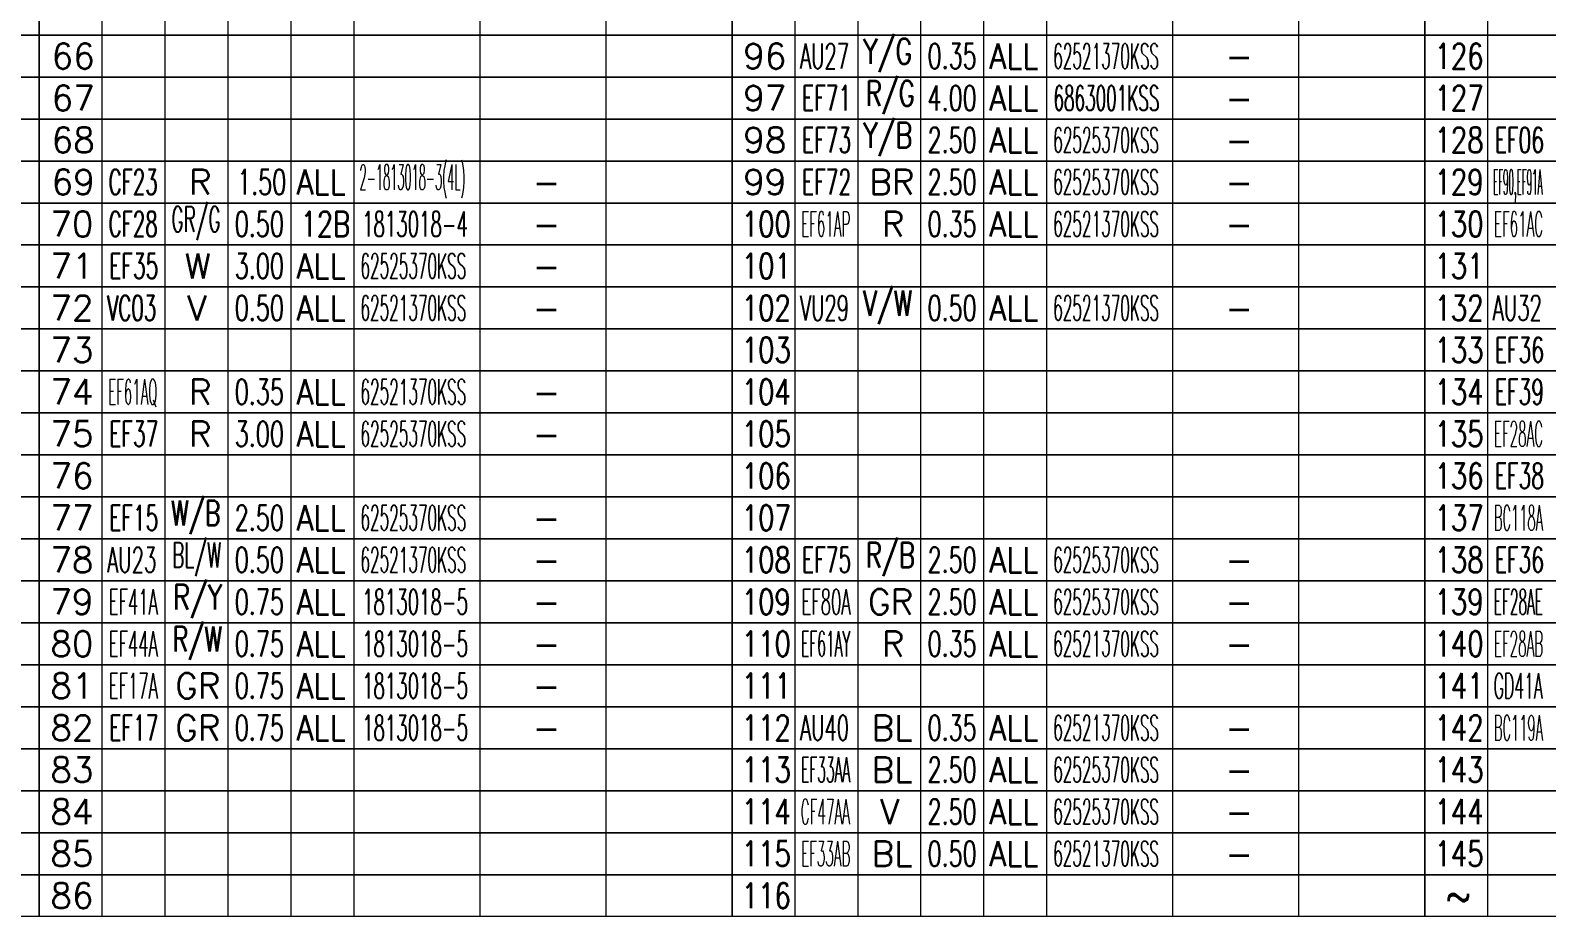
# Model space of a CAD drawing. Header units: inches. Extents: x 47316 to 59086, y 3141 to 11743.
# Drawn here: x 51605.7 to 51786.3, y 10091.8 to 10197.4 of the extents above; entities that cross this region are included whole.
import ezdxf

# ---------------------------------------------------------------- set-up
doc = ezdxf.new("R2010")
doc.units = ezdxf.units.IN
doc.header["$MEASUREMENT"] = 0
doc.styles.get("Standard").update_dxf_attribs({"font": ''})
doc.styles.get('Standard').set_extended_font_data('SimSun')

msp = doc.modelspace()

# ---------------------------------------------------------------- linework, layer by layer
at = {"color": 102, "linetype": 'Continuous', "lineweight": 15}
for p, q in [((51614.26, 10196.81), (51614.26, 10201.81)), ((51621.76, 10196.81), (51621.76, 10201.81)), ((51629.26, 10196.81), (51629.26, 10201.81)), ((51636.76, 10196.81), (51636.76, 10201.81)), ((51644.26, 10196.81), (51644.26, 10201.81)), ((51659.26, 10196.81), (51659.26, 10201.81)), ((51674.26, 10196.81), (51674.26, 10201.81)), ((51696.76, 10196.81), (51696.76, 10201.81)), ((51704.26, 10196.81), (51704.26, 10201.81)), ((51711.76, 10196.81), (51711.76, 10201.81)), ((51719.26, 10196.81), (51719.26, 10201.81)), ((51726.76, 10196.81), (51726.76, 10201.81)), ((51741.76, 10196.81), (51741.76, 10201.81)), ((51756.76, 10196.81), (51756.76, 10201.81)), ((51779.26, 10196.81), (51779.26, 10201.81)), ((51614.26, 10191.81), (51614.26, 10196.81)), ((51621.76, 10191.81), (51621.76, 10196.81)), ((51629.26, 10191.81), (51629.26, 10196.81)), ((51636.76, 10191.81), (51636.76, 10196.81)), ((51644.26, 10191.81), (51644.26, 10196.81)), ((51659.26, 10191.81), (51659.26, 10196.81)), ((51674.26, 10191.81), (51674.26, 10196.81)), ((51696.76, 10191.81), (51696.76, 10196.81)), ((51704.26, 10191.81), (51704.26, 10196.81)), ((51711.76, 10191.81), (51711.76, 10196.81)), ((51719.26, 10191.81), (51719.26, 10196.81)), ((51726.76, 10191.81), (51726.76, 10196.81)), ((51741.76, 10191.81), (51741.76, 10196.81)), ((51756.76, 10191.81), (51756.76, 10196.81)), ((51779.26, 10191.81), (51779.26, 10196.81)), ((51614.26, 10186.81), (51614.26, 10191.81)), ((51621.76, 10186.81), (51621.76, 10191.81)), ((51629.26, 10186.81), (51629.26, 10191.81)), ((51636.76, 10186.81), (51636.76, 10191.81)), ((51644.26, 10186.81), (51644.26, 10191.81)), ((51659.26, 10186.81), (51659.26, 10191.81)), ((51674.26, 10186.81), (51674.26, 10191.81)), ((51696.76, 10186.81), (51696.76, 10191.81)), ((51704.26, 10186.81), (51704.26, 10191.81)), ((51711.76, 10186.81), (51711.76, 10191.81)), ((51719.26, 10186.81), (51719.26, 10191.81)), ((51726.76, 10186.81), (51726.76, 10191.81)), ((51741.76, 10186.81), (51741.76, 10191.81)), ((51756.76, 10186.81), (51756.76, 10191.81)), ((51779.26, 10186.81), (51779.26, 10191.81)), ((51614.26, 10181.81), (51614.26, 10186.81)), ((51621.76, 10181.81), (51621.76, 10186.81)), ((51629.26, 10181.81), (51629.26, 10186.81)), ((51636.76, 10181.81), (51636.76, 10186.81)), ((51644.26, 10181.81), (51644.26, 10186.81)), ((51659.26, 10181.81), (51659.26, 10186.81)), ((51674.26, 10181.81), (51674.26, 10186.81)), ((51696.76, 10181.81), (51696.76, 10186.81)), ((51704.26, 10181.81), (51704.26, 10186.81)), ((51711.76, 10181.81), (51711.76, 10186.81)), ((51719.26, 10181.81), (51719.26, 10186.81)), ((51726.76, 10181.81), (51726.76, 10186.81)), ((51741.76, 10181.81), (51741.76, 10186.81)), ((51756.76, 10181.81), (51756.76, 10186.81)), ((51779.26, 10181.81), (51779.26, 10186.81)), ((51614.26, 10176.81), (51614.26, 10181.81)), ((51621.76, 10176.81), (51621.76, 10181.81)), ((51629.26, 10176.81), (51629.26, 10181.81)), ((51636.76, 10176.81), (51636.76, 10181.81)), ((51644.26, 10176.81), (51644.26, 10181.81)), ((51659.26, 10176.81), (51659.26, 10181.81)), ((51674.26, 10176.81), (51674.26, 10181.81)), ((51696.76, 10176.81), (51696.76, 10181.81)), ((51704.26, 10176.81), (51704.26, 10181.81)), ((51711.76, 10176.81), (51711.76, 10181.81)), ((51719.26, 10176.81), (51719.26, 10181.81)), ((51726.76, 10176.81), (51726.76, 10181.81)), ((51741.76, 10176.81), (51741.76, 10181.81)), ((51756.76, 10176.81), (51756.76, 10181.81)), ((51779.26, 10176.81), (51779.26, 10181.81)), ((51614.26, 10171.81), (51614.26, 10176.81)), ((51621.76, 10171.81), (51621.76, 10176.81)), ((51629.26, 10171.81), (51629.26, 10176.81)), ((51636.76, 10171.81), (51636.76, 10176.81)), ((51644.26, 10171.81), (51644.26, 10176.81)), ((51659.26, 10171.81), (51659.26, 10176.81)), ((51674.26, 10171.81), (51674.26, 10176.81)), ((51696.76, 10171.81), (51696.76, 10176.81)), ((51704.26, 10171.81), (51704.26, 10176.81)), ((51711.76, 10171.81), (51711.76, 10176.81)), ((51719.26, 10171.81), (51719.26, 10176.81)), ((51726.76, 10171.81), (51726.76, 10176.81)), ((51741.76, 10171.81), (51741.76, 10176.81)), ((51756.76, 10171.81), (51756.76, 10176.81)), ((51779.26, 10171.81), (51779.26, 10176.81)), ((51614.26, 10166.81), (51614.26, 10171.81)), ((51621.76, 10166.81), (51621.76, 10171.81)), ((51629.26, 10166.81), (51629.26, 10171.81)), ((51636.76, 10166.81), (51636.76, 10171.81)), ((51644.26, 10166.81), (51644.26, 10171.81)), ((51659.26, 10166.81), (51659.26, 10171.81)), ((51674.26, 10166.81), (51674.26, 10171.81)), ((51696.76, 10166.81), (51696.76, 10171.81)), ((51704.26, 10166.81), (51704.26, 10171.81)), ((51711.76, 10166.81), (51711.76, 10171.81)), ((51719.26, 10166.81), (51719.26, 10171.81)), ((51726.76, 10166.81), (51726.76, 10171.81)), ((51741.76, 10166.81), (51741.76, 10171.81)), ((51756.76, 10166.81), (51756.76, 10171.81)), ((51779.26, 10166.81), (51779.26, 10171.81)), ((51614.26, 10161.81), (51614.26, 10166.81)), ((51621.76, 10161.81), (51621.76, 10166.81)), ((51629.26, 10161.81), (51629.26, 10166.81)), ((51636.76, 10161.81), (51636.76, 10166.81)), ((51644.26, 10161.81), (51644.26, 10166.81)), ((51659.26, 10161.81), (51659.26, 10166.81)), ((51674.26, 10161.81), (51674.26, 10166.81)), ((51696.76, 10161.81), (51696.76, 10166.81)), ((51704.26, 10161.81), (51704.26, 10166.81)), ((51711.76, 10161.81), (51711.76, 10166.81)), ((51719.26, 10161.81), (51719.26, 10166.81)), ((51726.76, 10161.81), (51726.76, 10166.81)), ((51741.76, 10161.81), (51741.76, 10166.81)), ((51756.76, 10161.81), (51756.76, 10166.81)), ((51779.26, 10161.81), (51779.26, 10166.81)), ((51614.26, 10156.81), (51614.26, 10161.81)), ((51621.76, 10156.81), (51621.76, 10161.81)), ((51629.26, 10156.81), (51629.26, 10161.81)), ((51636.76, 10156.81), (51636.76, 10161.81)), ((51644.26, 10156.81), (51644.26, 10161.81)), ((51659.26, 10156.81), (51659.26, 10161.81)), ((51674.26, 10156.81), (51674.26, 10161.81)), ((51696.76, 10156.81), (51696.76, 10161.81)), ((51704.26, 10156.81), (51704.26, 10161.81)), ((51711.76, 10156.81), (51711.76, 10161.81)), ((51719.26, 10156.81), (51719.26, 10161.81)), ((51726.76, 10156.81), (51726.76, 10161.81)), ((51741.76, 10156.81), (51741.76, 10161.81)), ((51756.76, 10156.81), (51756.76, 10161.81)), ((51779.26, 10156.81), (51779.26, 10161.81)), ((51614.26, 10151.81), (51614.26, 10156.81)), ((51621.76, 10151.81), (51621.76, 10156.81)), ((51629.26, 10151.81), (51629.26, 10156.81)), ((51636.76, 10151.81), (51636.76, 10156.81)), ((51644.26, 10151.81), (51644.26, 10156.81)), ((51659.26, 10151.81), (51659.26, 10156.81)), ((51674.26, 10151.81), (51674.26, 10156.81)), ((51696.76, 10151.81), (51696.76, 10156.81)), ((51704.26, 10151.81), (51704.26, 10156.81)), ((51711.76, 10151.81), (51711.76, 10156.81)), ((51719.26, 10151.81), (51719.26, 10156.81)), ((51726.76, 10151.81), (51726.76, 10156.81)), ((51741.76, 10151.81), (51741.76, 10156.81)), ((51756.76, 10151.81), (51756.76, 10156.81)), ((51779.26, 10151.81), (51779.26, 10156.81)), ((51614.26, 10146.81), (51614.26, 10151.81)), ((51621.76, 10146.81), (51621.76, 10151.81)), ((51629.26, 10146.81), (51629.26, 10151.81)), ((51636.76, 10146.81), (51636.76, 10151.81)), ((51644.26, 10146.81), (51644.26, 10151.81)), ((51659.26, 10146.81), (51659.26, 10151.81)), ((51674.26, 10146.81), (51674.26, 10151.81)), ((51696.76, 10146.81), (51696.76, 10151.81)), ((51704.26, 10146.81), (51704.26, 10151.81)), ((51711.76, 10146.81), (51711.76, 10151.81)), ((51719.26, 10146.81), (51719.26, 10151.81)), ((51726.76, 10146.81), (51726.76, 10151.81)), ((51741.76, 10146.81), (51741.76, 10151.81)), ((51756.76, 10146.81), (51756.76, 10151.81)), ((51779.26, 10146.81), (51779.26, 10151.81)), ((51614.26, 10141.81), (51614.26, 10146.81)), ((51621.76, 10141.81), (51621.76, 10146.81)), ((51629.26, 10141.81), (51629.26, 10146.81)), ((51636.76, 10141.81), (51636.76, 10146.81)), ((51644.26, 10141.81), (51644.26, 10146.81)), ((51659.26, 10141.81), (51659.26, 10146.81)), ((51674.26, 10141.81), (51674.26, 10146.81)), ((51696.76, 10141.81), (51696.76, 10146.81)), ((51704.26, 10141.81), (51704.26, 10146.81)), ((51711.76, 10141.81), (51711.76, 10146.81)), ((51719.26, 10141.81), (51719.26, 10146.81)), ((51726.76, 10141.81), (51726.76, 10146.81)), ((51741.76, 10141.81), (51741.76, 10146.81)), ((51756.76, 10141.81), (51756.76, 10146.81)), ((51779.26, 10141.81), (51779.26, 10146.81)), ((51614.26, 10136.81), (51614.26, 10141.81)), ((51621.76, 10136.81), (51621.76, 10141.81)), ((51629.26, 10136.81), (51629.26, 10141.81)), ((51636.76, 10136.81), (51636.76, 10141.81)), ((51644.26, 10136.81), (51644.26, 10141.81)), ((51659.26, 10136.81), (51659.26, 10141.81)), ((51674.26, 10136.81), (51674.26, 10141.81)), ((51696.76, 10136.81), (51696.76, 10141.81)), ((51704.26, 10136.81), (51704.26, 10141.81)), ((51711.76, 10136.81), (51711.76, 10141.81)), ((51719.26, 10136.81), (51719.26, 10141.81)), ((51726.76, 10136.81), (51726.76, 10141.81)), ((51741.76, 10136.81), (51741.76, 10141.81)), ((51756.76, 10136.81), (51756.76, 10141.81)), ((51779.26, 10136.81), (51779.26, 10141.81)), ((51614.26, 10131.81), (51614.26, 10136.81)), ((51621.76, 10131.81), (51621.76, 10136.81)), ((51629.26, 10131.81), (51629.26, 10136.81)), ((51636.76, 10131.81), (51636.76, 10136.81)), ((51644.26, 10131.81), (51644.26, 10136.81)), ((51659.26, 10131.81), (51659.26, 10136.81)), ((51674.26, 10131.81), (51674.26, 10136.81)), ((51696.76, 10131.81), (51696.76, 10136.81)), ((51704.26, 10131.81), (51704.26, 10136.81)), ((51711.76, 10131.81), (51711.76, 10136.81)), ((51719.26, 10131.81), (51719.26, 10136.81)), ((51726.76, 10131.81), (51726.76, 10136.81)), ((51741.76, 10131.81), (51741.76, 10136.81)), ((51756.76, 10131.81), (51756.76, 10136.81)), ((51779.26, 10131.81), (51779.26, 10136.81)), ((51614.26, 10126.81), (51614.26, 10131.81)), ((51621.76, 10126.81), (51621.76, 10131.81)), ((51629.26, 10126.81), (51629.26, 10131.81)), ((51636.76, 10126.81), (51636.76, 10131.81)), ((51644.26, 10126.81), (51644.26, 10131.81)), ((51659.26, 10126.81), (51659.26, 10131.81)), ((51674.26, 10126.81), (51674.26, 10131.81)), ((51696.76, 10126.81), (51696.76, 10131.81)), ((51704.26, 10126.81), (51704.26, 10131.81)), ((51711.76, 10126.81), (51711.76, 10131.81)), ((51719.26, 10126.81), (51719.26, 10131.81)), ((51726.76, 10126.81), (51726.76, 10131.81)), ((51741.76, 10126.81), (51741.76, 10131.81)), ((51756.76, 10126.81), (51756.76, 10131.81)), ((51779.26, 10126.81), (51779.26, 10131.81)), ((51614.26, 10121.81), (51614.26, 10126.81)), ((51621.76, 10121.81), (51621.76, 10126.81)), ((51629.26, 10121.81), (51629.26, 10126.81)), ((51636.76, 10121.81), (51636.76, 10126.81)), ((51644.26, 10121.81), (51644.26, 10126.81)), ((51659.26, 10121.81), (51659.26, 10126.81)), ((51674.26, 10121.81), (51674.26, 10126.81)), ((51696.76, 10121.81), (51696.76, 10126.81)), ((51704.26, 10121.81), (51704.26, 10126.81)), ((51711.76, 10121.81), (51711.76, 10126.81)), ((51719.26, 10121.81), (51719.26, 10126.81)), ((51726.76, 10121.81), (51726.76, 10126.81)), ((51741.76, 10121.81), (51741.76, 10126.81)), ((51756.76, 10121.81), (51756.76, 10126.81)), ((51779.26, 10121.81), (51779.26, 10126.81)), ((51614.26, 10116.81), (51614.26, 10121.81)), ((51621.76, 10116.81), (51621.76, 10121.81)), ((51629.26, 10116.81), (51629.26, 10121.81)), ((51636.76, 10116.81), (51636.76, 10121.81)), ((51644.26, 10116.81), (51644.26, 10121.81)), ((51659.26, 10116.81), (51659.26, 10121.81)), ((51674.26, 10116.81), (51674.26, 10121.81)), ((51696.76, 10116.81), (51696.76, 10121.81)), ((51704.26, 10116.81), (51704.26, 10121.81)), ((51711.76, 10116.81), (51711.76, 10121.81)), ((51719.26, 10116.81), (51719.26, 10121.81)), ((51726.76, 10116.81), (51726.76, 10121.81)), ((51741.76, 10116.81), (51741.76, 10121.81)), ((51756.76, 10116.81), (51756.76, 10121.81)), ((51779.26, 10116.81), (51779.26, 10121.81)), ((51614.26, 10111.81), (51614.26, 10116.81)), ((51621.76, 10111.81), (51621.76, 10116.81)), ((51629.26, 10111.81), (51629.26, 10116.81)), ((51636.76, 10111.81), (51636.76, 10116.81)), ((51644.26, 10111.81), (51644.26, 10116.81)), ((51659.26, 10111.81), (51659.26, 10116.81)), ((51674.26, 10111.81), (51674.26, 10116.81)), ((51696.76, 10111.81), (51696.76, 10116.81)), ((51704.26, 10111.81), (51704.26, 10116.81)), ((51711.76, 10111.81), (51711.76, 10116.81)), ((51719.26, 10111.81), (51719.26, 10116.81)), ((51726.76, 10111.81), (51726.76, 10116.81)), ((51741.76, 10111.81), (51741.76, 10116.81)), ((51756.76, 10111.81), (51756.76, 10116.81)), ((51779.26, 10111.81), (51779.26, 10116.81)), ((51614.26, 10106.81), (51614.26, 10111.81)), ((51621.76, 10106.81), (51621.76, 10111.81)), ((51629.26, 10106.81), (51629.26, 10111.81)), ((51636.76, 10106.81), (51636.76, 10111.81)), ((51644.26, 10106.81), (51644.26, 10111.81)), ((51659.26, 10106.81), (51659.26, 10111.81)), ((51674.26, 10106.81), (51674.26, 10111.81)), ((51696.76, 10106.81), (51696.76, 10111.81)), ((51704.26, 10106.81), (51704.26, 10111.81)), ((51711.76, 10106.81), (51711.76, 10111.81)), ((51719.26, 10106.81), (51719.26, 10111.81)), ((51726.76, 10106.81), (51726.76, 10111.81)), ((51741.76, 10106.81), (51741.76, 10111.81)), ((51756.76, 10106.81), (51756.76, 10111.81)), ((51779.26, 10106.81), (51779.26, 10111.81)), ((51614.26, 10101.81), (51614.26, 10106.81)), ((51621.76, 10101.81), (51621.76, 10106.81)), ((51629.26, 10101.81), (51629.26, 10106.81)), ((51636.76, 10101.81), (51636.76, 10106.81)), ((51644.26, 10101.81), (51644.26, 10106.81)), ((51659.26, 10101.81), (51659.26, 10106.81)), ((51674.26, 10101.81), (51674.26, 10106.81)), ((51696.76, 10101.81), (51696.76, 10106.81)), ((51704.26, 10101.81), (51704.26, 10106.81)), ((51711.76, 10101.81), (51711.76, 10106.81)), ((51719.26, 10101.81), (51719.26, 10106.81)), ((51726.76, 10101.81), (51726.76, 10106.81)), ((51741.76, 10101.81), (51741.76, 10106.81)), ((51756.76, 10101.81), (51756.76, 10106.81)), ((51779.26, 10101.81), (51779.26, 10106.81)), ((51614.26, 10096.81), (51614.26, 10101.81)), ((51621.76, 10096.81), (51621.76, 10101.81)), ((51629.26, 10096.81), (51629.26, 10101.81)), ((51636.76, 10096.81), (51636.76, 10101.81)), ((51644.26, 10096.81), (51644.26, 10101.81)), ((51659.26, 10096.81), (51659.26, 10101.81)), ((51674.26, 10096.81), (51674.26, 10101.81)), ((51696.76, 10096.81), (51696.76, 10101.81)), ((51704.26, 10096.81), (51704.26, 10101.81)), ((51711.76, 10096.81), (51711.76, 10101.81)), ((51719.26, 10096.81), (51719.26, 10101.81)), ((51726.76, 10096.81), (51726.76, 10101.81)), ((51741.76, 10096.81), (51741.76, 10101.81)), ((51756.76, 10096.81), (51756.76, 10101.81)), ((51779.26, 10096.81), (51779.26, 10101.81)), ((51614.26, 10091.81), (51614.26, 10096.81)), ((51621.76, 10091.81), (51621.76, 10096.81)), ((51629.26, 10091.81), (51629.26, 10096.81)), ((51636.76, 10091.81), (51636.76, 10096.81)), ((51644.26, 10091.81), (51644.26, 10096.81)), ((51659.26, 10091.81), (51659.26, 10096.81)), ((51674.26, 10091.81), (51674.26, 10096.81)), ((51696.76, 10091.81), (51696.76, 10096.81)), ((51704.26, 10091.81), (51704.26, 10096.81)), ((51711.76, 10091.81), (51711.76, 10096.81)), ((51719.26, 10091.81), (51719.26, 10096.81)), ((51726.76, 10091.81), (51726.76, 10096.81)), ((51741.76, 10091.81), (51741.76, 10096.81)), ((51756.76, 10091.81), (51756.76, 10096.81)), ((51779.26, 10091.81), (51779.26, 10096.81))]:
    msp.add_line(p, q, dxfattribs=at)
at = {"color": 0, "linetype": 'Continuous', "lineweight": 15}
for points in [[(51524.26, 10196.81), (51524.26, 10201.81), (51606.76, 10201.81), (51606.76, 10196.81)], [(51606.76, 10196.81), (51606.76, 10201.81), (51689.26, 10201.81), (51689.26, 10196.81)], [(51689.26, 10196.81), (51689.26, 10201.81), (51771.76, 10201.81), (51771.76, 10196.81)], [(51771.76, 10196.81), (51771.76, 10201.81), (51854.26, 10201.81), (51854.26, 10196.81)], [(51524.26, 10191.81), (51524.26, 10196.81), (51606.76, 10196.81), (51606.76, 10191.81)], [(51606.76, 10191.81), (51606.76, 10196.81), (51689.26, 10196.81), (51689.26, 10191.81)], [(51689.26, 10191.81), (51689.26, 10196.81), (51771.76, 10196.81), (51771.76, 10191.81)], [(51771.76, 10191.81), (51771.76, 10196.81), (51854.26, 10196.81), (51854.26, 10191.81)], [(51524.26, 10186.81), (51524.26, 10191.81), (51606.76, 10191.81), (51606.76, 10186.81)], [(51606.76, 10186.81), (51606.76, 10191.81), (51689.26, 10191.81), (51689.26, 10186.81)], [(51689.26, 10186.81), (51689.26, 10191.81), (51771.76, 10191.81), (51771.76, 10186.81)], [(51771.76, 10186.81), (51771.76, 10191.81), (51854.26, 10191.81), (51854.26, 10186.81)], [(51524.26, 10181.81), (51524.26, 10186.81), (51606.76, 10186.81), (51606.76, 10181.81)], [(51606.76, 10181.81), (51606.76, 10186.81), (51689.26, 10186.81), (51689.26, 10181.81)], [(51689.26, 10181.81), (51689.26, 10186.81), (51771.76, 10186.81), (51771.76, 10181.81)], [(51771.76, 10181.81), (51771.76, 10186.81), (51854.26, 10186.81), (51854.26, 10181.81)], [(51524.26, 10176.81), (51524.26, 10181.81), (51606.76, 10181.81), (51606.76, 10176.81)], [(51606.76, 10176.81), (51606.76, 10181.81), (51689.26, 10181.81), (51689.26, 10176.81)], [(51689.26, 10176.81), (51689.26, 10181.81), (51771.76, 10181.81), (51771.76, 10176.81)], [(51771.76, 10176.81), (51771.76, 10181.81), (51854.26, 10181.81), (51854.26, 10176.81)], [(51524.26, 10171.81), (51524.26, 10176.81), (51606.76, 10176.81), (51606.76, 10171.81)], [(51606.76, 10171.81), (51606.76, 10176.81), (51689.26, 10176.81), (51689.26, 10171.81)], [(51689.26, 10171.81), (51689.26, 10176.81), (51771.76, 10176.81), (51771.76, 10171.81)], [(51771.76, 10171.81), (51771.76, 10176.81), (51854.26, 10176.81), (51854.26, 10171.81)], [(51524.26, 10166.81), (51524.26, 10171.81), (51606.76, 10171.81), (51606.76, 10166.81)], [(51606.76, 10166.81), (51606.76, 10171.81), (51689.26, 10171.81), (51689.26, 10166.81)], [(51689.26, 10166.81), (51689.26, 10171.81), (51771.76, 10171.81), (51771.76, 10166.81)], [(51771.76, 10166.81), (51771.76, 10171.81), (51854.26, 10171.81), (51854.26, 10166.81)], [(51524.26, 10161.81), (51524.26, 10166.81), (51606.76, 10166.81), (51606.76, 10161.81)], [(51606.76, 10161.81), (51606.76, 10166.81), (51689.26, 10166.81), (51689.26, 10161.81)], [(51689.26, 10161.81), (51689.26, 10166.81), (51771.76, 10166.81), (51771.76, 10161.81)], [(51771.76, 10161.81), (51771.76, 10166.81), (51854.26, 10166.81), (51854.26, 10161.81)], [(51524.26, 10156.81), (51524.26, 10161.81), (51606.76, 10161.81), (51606.76, 10156.81)], [(51606.76, 10156.81), (51606.76, 10161.81), (51689.26, 10161.81), (51689.26, 10156.81)], [(51689.26, 10156.81), (51689.26, 10161.81), (51771.76, 10161.81), (51771.76, 10156.81)], [(51771.76, 10156.81), (51771.76, 10161.81), (51854.26, 10161.81), (51854.26, 10156.81)], [(51524.26, 10151.81), (51524.26, 10156.81), (51606.76, 10156.81), (51606.76, 10151.81)], [(51606.76, 10151.81), (51606.76, 10156.81), (51689.26, 10156.81), (51689.26, 10151.81)], [(51689.26, 10151.81), (51689.26, 10156.81), (51771.76, 10156.81), (51771.76, 10151.81)], [(51771.76, 10151.81), (51771.76, 10156.81), (51854.26, 10156.81), (51854.26, 10151.81)], [(51524.26, 10146.81), (51524.26, 10151.81), (51606.76, 10151.81), (51606.76, 10146.81)], [(51606.76, 10146.81), (51606.76, 10151.81), (51689.26, 10151.81), (51689.26, 10146.81)], [(51689.26, 10146.81), (51689.26, 10151.81), (51771.76, 10151.81), (51771.76, 10146.81)], [(51771.76, 10146.81), (51771.76, 10151.81), (51854.26, 10151.81), (51854.26, 10146.81)], [(51524.26, 10141.81), (51524.26, 10146.81), (51606.76, 10146.81), (51606.76, 10141.81)], [(51606.76, 10141.81), (51606.76, 10146.81), (51689.26, 10146.81), (51689.26, 10141.81)], [(51689.26, 10141.81), (51689.26, 10146.81), (51771.76, 10146.81), (51771.76, 10141.81)], [(51771.76, 10141.81), (51771.76, 10146.81), (51854.26, 10146.81), (51854.26, 10141.81)], [(51524.26, 10136.81), (51524.26, 10141.81), (51606.76, 10141.81), (51606.76, 10136.81)], [(51606.76, 10136.81), (51606.76, 10141.81), (51689.26, 10141.81), (51689.26, 10136.81)], [(51689.26, 10136.81), (51689.26, 10141.81), (51771.76, 10141.81), (51771.76, 10136.81)], [(51771.76, 10136.81), (51771.76, 10141.81), (51854.26, 10141.81), (51854.26, 10136.81)], [(51524.26, 10131.81), (51524.26, 10136.81), (51606.76, 10136.81), (51606.76, 10131.81)], [(51606.76, 10131.81), (51606.76, 10136.81), (51689.26, 10136.81), (51689.26, 10131.81)], [(51689.26, 10131.81), (51689.26, 10136.81), (51771.76, 10136.81), (51771.76, 10131.81)], [(51771.76, 10131.81), (51771.76, 10136.81), (51854.26, 10136.81), (51854.26, 10131.81)], [(51524.26, 10126.81), (51524.26, 10131.81), (51606.76, 10131.81), (51606.76, 10126.81)], [(51606.76, 10126.81), (51606.76, 10131.81), (51689.26, 10131.81), (51689.26, 10126.81)], [(51689.26, 10126.81), (51689.26, 10131.81), (51771.76, 10131.81), (51771.76, 10126.81)], [(51771.76, 10126.81), (51771.76, 10131.81), (51854.26, 10131.81), (51854.26, 10126.81)], [(51524.26, 10121.81), (51524.26, 10126.81), (51606.76, 10126.81), (51606.76, 10121.81)], [(51606.76, 10121.81), (51606.76, 10126.81), (51689.26, 10126.81), (51689.26, 10121.81)], [(51689.26, 10121.81), (51689.26, 10126.81), (51771.76, 10126.81), (51771.76, 10121.81)], [(51771.76, 10121.81), (51771.76, 10126.81), (51854.26, 10126.81), (51854.26, 10121.81)], [(51524.26, 10116.81), (51524.26, 10121.81), (51606.76, 10121.81), (51606.76, 10116.81)], [(51606.76, 10116.81), (51606.76, 10121.81), (51689.26, 10121.81), (51689.26, 10116.81)], [(51689.26, 10116.81), (51689.26, 10121.81), (51771.76, 10121.81), (51771.76, 10116.81)], [(51771.76, 10116.81), (51771.76, 10121.81), (51854.26, 10121.81), (51854.26, 10116.81)], [(51524.26, 10111.81), (51524.26, 10116.81), (51606.76, 10116.81), (51606.76, 10111.81)], [(51606.76, 10111.81), (51606.76, 10116.81), (51689.26, 10116.81), (51689.26, 10111.81)], [(51689.26, 10111.81), (51689.26, 10116.81), (51771.76, 10116.81), (51771.76, 10111.81)], [(51771.76, 10111.81), (51771.76, 10116.81), (51854.26, 10116.81), (51854.26, 10111.81)], [(51524.26, 10106.81), (51524.26, 10111.81), (51606.76, 10111.81), (51606.76, 10106.81)], [(51606.76, 10106.81), (51606.76, 10111.81), (51689.26, 10111.81), (51689.26, 10106.81)], [(51689.26, 10106.81), (51689.26, 10111.81), (51771.76, 10111.81), (51771.76, 10106.81)], [(51771.76, 10106.81), (51771.76, 10111.81), (51854.26, 10111.81), (51854.26, 10106.81)], [(51524.26, 10101.81), (51524.26, 10106.81), (51606.76, 10106.81), (51606.76, 10101.81)], [(51606.76, 10101.81), (51606.76, 10106.81), (51689.26, 10106.81), (51689.26, 10101.81)], [(51689.26, 10101.81), (51689.26, 10106.81), (51771.76, 10106.81), (51771.76, 10101.81)], [(51771.76, 10101.81), (51771.76, 10106.81), (51854.26, 10106.81), (51854.26, 10101.81)], [(51524.26, 10096.81), (51524.26, 10101.81), (51606.76, 10101.81), (51606.76, 10096.81)], [(51606.76, 10096.81), (51606.76, 10101.81), (51689.26, 10101.81), (51689.26, 10096.81)], [(51689.26, 10096.81), (51689.26, 10101.81), (51771.76, 10101.81), (51771.76, 10096.81)], [(51771.76, 10096.81), (51771.76, 10101.81), (51854.26, 10101.81), (51854.26, 10096.81)], [(51524.26, 10091.81), (51524.26, 10096.81), (51606.76, 10096.81), (51606.76, 10091.81)], [(51606.76, 10091.81), (51606.76, 10096.81), (51689.26, 10096.81), (51689.26, 10091.81)], [(51689.26, 10091.81), (51689.26, 10096.81), (51771.76, 10096.81), (51771.76, 10091.81)], [(51771.76, 10091.81), (51771.76, 10096.81), (51854.26, 10096.81), (51854.26, 10091.81)]]:
    msp.add_lwpolyline(points, close=True, dxfattribs=at)

# ---------------------------------------------------------------- texts
at = {"color": 7, "linetype": 'Continuous', "lineweight": 15, "char_height": 3, "attachment_point": 1}
for s, insert, width in [('\\Fromans.shx;\\W1.0000000000;\\T1.0000000000;\\o\\l66', (51608.23, 10195.81), 5.7143), ('\\Fromans.shx;\\W1.0000000000;\\T1.0000000000;\\o\\l96', (51690.58, 10195.81), 5.7143), ('\\Fromans.shx;\\W0.7583333333;\\T1.0000000000;\\o\\l126', (51772.91, 10195.81), 6.5), ('\\Fromans.shx;\\W1.0000000000;\\T1.0000000000;\\o\\l67', (51608.23, 10190.81), 5.7143), ('\\Fromans.shx;\\W1.0000000000;\\T1.0000000000;\\o\\l97', (51690.58, 10190.81), 5.7143), ('\\Fromans.shx;\\W0.7583333333;\\T1.0000000000;\\o\\l127', (51772.91, 10190.81), 6.5), ('\\Fromans.shx;\\W1.0000000000;\\T1.0000000000;\\o\\l68', (51608.23, 10185.81), 5.7143), ('\\Fromans.shx;\\W1.0000000000;\\T1.0000000000;\\o\\l98', (51690.58, 10185.81), 5.7143), ('\\Fromans.shx;\\W0.7583333333;\\T1.0000000000;\\o\\l128', (51772.91, 10185.81), 6.5), ('\\Fromans.shx;\\W1.0000000000;\\T1.0000000000;\\o\\l69', (51608.23, 10180.81), 5.7143), ('\\Fromans.shx;\\W1.0000000000;\\T1.0000000000;\\o\\l99', (51690.58, 10180.81), 5.7143), ('\\Fromans.shx;\\W0.7583333333;\\T1.0000000000;\\o\\l129', (51772.91, 10180.81), 6.5), ('\\Fromans.shx;\\W1.0000000000;\\T1.0000000000;\\o\\l70', (51608.08, 10175.81), 5.7143), ('\\Fromans.shx;\\W0.7583333333;\\T1.0000000000;\\o\\l100', (51690.41, 10175.81), 6.5), ('\\Fromans.shx;\\W0.7583333333;\\T1.0000000000;\\o\\l130', (51772.91, 10175.81), 6.5), ('\\Fromans.shx;\\W1.0000000000;\\T1.0000000000;\\o\\l71', (51608.08, 10170.81), 5.7143), ('\\Fromans.shx;\\W0.7583333333;\\T1.0000000000;\\o\\l101', (51690.41, 10170.81), 6.5), ('\\Fromans.shx;\\W0.7583333333;\\T1.0000000000;\\o\\l131', (51772.91, 10170.81), 6.5), ('\\Fromans.shx;\\W1.0000000000;\\T1.0000000000;\\o\\l72', (51608.08, 10165.81), 5.7143), ('\\Fromans.shx;\\W0.7583333333;\\T1.0000000000;\\o\\l102', (51690.41, 10165.81), 6.5), ('\\Fromans.shx;\\W0.7583333333;\\T1.0000000000;\\o\\l132', (51772.91, 10165.81), 6.5), ('\\Fromans.shx;\\W1.0000000000;\\T1.0000000000;\\o\\l73', (51608.08, 10160.81), 5.7143), ('\\Fromans.shx;\\W0.7583333333;\\T1.0000000000;\\o\\l103', (51690.41, 10160.81), 6.5), ('\\Fromans.shx;\\W0.7583333333;\\T1.0000000000;\\o\\l133', (51772.91, 10160.81), 6.5), ('\\Fromans.shx;\\W1.0000000000;\\T1.0000000000;\\o\\l74', (51608.08, 10155.81), 5.7143), ('\\Fromans.shx;\\W0.7583333333;\\T1.0000000000;\\o\\l104', (51690.41, 10155.81), 6.5), ('\\Fromans.shx;\\W0.7583333333;\\T1.0000000000;\\o\\l134', (51772.91, 10155.81), 6.5), ('\\Fromans.shx;\\W1.0000000000;\\T1.0000000000;\\o\\l75', (51608.08, 10150.81), 5.7143), ('\\Fromans.shx;\\W0.7583333333;\\T1.0000000000;\\o\\l105', (51690.41, 10150.81), 6.5), ('\\Fromans.shx;\\W0.7583333333;\\T1.0000000000;\\o\\l135', (51772.91, 10150.81), 6.5), ('\\Fromans.shx;\\W1.0000000000;\\T1.0000000000;\\o\\l76', (51608.08, 10145.81), 5.7143), ('\\Fromans.shx;\\W0.7583333333;\\T1.0000000000;\\o\\l106', (51690.41, 10145.81), 6.5), ('\\Fromans.shx;\\W0.7583333333;\\T1.0000000000;\\o\\l136', (51772.91, 10145.81), 6.5), ('\\Fromans.shx;\\W1.0000000000;\\T1.0000000000;\\o\\l77', (51608.08, 10140.81), 5.7143), ('\\Fromans.shx;\\W0.7583333333;\\T1.0000000000;\\o\\l107', (51690.41, 10140.81), 6.5), ('\\Fromans.shx;\\W0.7583333333;\\T1.0000000000;\\o\\l137', (51772.91, 10140.81), 6.5), ('\\Fromans.shx;\\W1.0000000000;\\T1.0000000000;\\o\\l78', (51608.08, 10135.81), 5.7143), ('\\Fromans.shx;\\W0.7583333333;\\T1.0000000000;\\o\\l108', (51690.41, 10135.81), 6.5), ('\\Fromans.shx;\\W0.7583333333;\\T1.0000000000;\\o\\l138', (51772.91, 10135.81), 6.5), ('\\Fromans.shx;\\W1.0000000000;\\T1.0000000000;\\o\\l79', (51608.08, 10130.81), 5.7143), ('\\Fromans.shx;\\W0.7583333333;\\T1.0000000000;\\o\\l109', (51690.41, 10130.81), 6.5), ('\\Fromans.shx;\\W0.7583333333;\\T1.0000000000;\\o\\l139', (51772.91, 10130.81), 6.5), ('\\Fromans.shx;\\W1.0000000000;\\T1.0000000000;\\o\\l80', (51608.08, 10125.81), 5.7143), ('\\Fromans.shx;\\W0.7583333333;\\T1.0000000000;\\o\\l110', (51690.41, 10125.81), 6.5), ('\\Fromans.shx;\\W0.7583333333;\\T1.0000000000;\\o\\l140', (51772.91, 10125.81), 6.5), ('\\Fromans.shx;\\W1.0000000000;\\T1.0000000000;\\o\\l81', (51608.08, 10120.81), 5.7143), ('\\Fromans.shx;\\W0.7583333333;\\T1.0000000000;\\o\\l111', (51690.41, 10120.81), 6.5), ('\\Fromans.shx;\\W0.7583333333;\\T1.0000000000;\\o\\l141', (51772.91, 10120.81), 6.5), ('\\Fromans.shx;\\W1.0000000000;\\T1.0000000000;\\o\\l82', (51608.08, 10115.81), 5.7143), ('\\Fromans.shx;\\W0.7583333333;\\T1.0000000000;\\o\\l112', (51690.41, 10115.81), 6.5), ('\\Fromans.shx;\\W0.7583333333;\\T1.0000000000;\\o\\l142', (51772.91, 10115.81), 6.5), ('\\Fromans.shx;\\W1.0000000000;\\T1.0000000000;\\o\\l83', (51608.08, 10110.81), 5.7143), ('\\Fromans.shx;\\W0.7583333333;\\T1.0000000000;\\o\\l113', (51690.41, 10110.81), 6.5), ('\\Fromans.shx;\\W0.7583333333;\\T1.0000000000;\\o\\l143', (51772.91, 10110.81), 6.5), ('\\Fromans.shx;\\W1.0000000000;\\T1.0000000000;\\o\\l84', (51608.08, 10105.81), 5.7143), ('\\Fromans.shx;\\W0.7583333333;\\T1.0000000000;\\o\\l114', (51690.41, 10105.81), 6.5), ('\\Fromans.shx;\\W0.7583333333;\\T1.0000000000;\\o\\l144', (51772.91, 10105.81), 6.5), ('\\Fromans.shx;\\W1.0000000000;\\T1.0000000000;\\o\\l85', (51608.08, 10100.81), 5.7143), ('\\Fromans.shx;\\W0.7583333333;\\T1.0000000000;\\o\\l115', (51690.41, 10100.81), 6.5), ('\\Fromans.shx;\\W0.7583333333;\\T1.0000000000;\\o\\l145', (51772.91, 10100.81), 6.5), ('\\Fromans.shx;\\W1.0000000000;\\T1.0000000000;\\o\\l86', (51608.08, 10095.81), 5.7143), ('\\Fromans.shx;\\W0.7583333333;\\T1.0000000000;\\o\\l116', (51690.41, 10095.81), 6.5), ('\\Fromans.shx;\\W1.0000000000;\\T1.0000000000;\\o\\l~', (51774.23, 10095.81), 3.7143)]:
    msp.add_mtext(s, dxfattribs=dict(at, insert=insert, width=width))
at = {"color": 21, "linetype": 'Continuous', "lineweight": 15, "char_height": 3, "attachment_point": 1}
for s, insert, width in [('\\Fromans.shx;\\W0.5687500000;\\T1.0000000000;\\o\\lAU27', (51697.34, 10195.81), 6.5), ('\\Fromans.shx;\\W0.6500000000;\\T1.0000000000;\\o\\l0.35', (51712.54, 10195.81), 6.5), ('\\Fromans.shx;\\W0.4434389140;\\T1.0000000000;\\o\\l62521370KSS', (51727.51, 10195.81), 14), ('\\Fromans.shx;\\W0.5909090909;\\T1.0000000000;\\o\\lEF71', (51697.6, 10190.81), 6.5), ('\\Fromans.shx;\\W0.6500000000;\\T1.0000000000;\\o\\l4.00', (51712.54, 10190.81), 6.5), ('\\Fromans.shx;\\W0.4875621891;\\T1.0000000000;\\o\\l6863001KSS', (51727.54, 10190.81), 14), ('\\Fromans.shx;\\W0.5909090909;\\T1.0000000000;\\o\\lEF73', (51697.6, 10185.81), 6.5), ('\\Fromans.shx;\\W0.6500000000;\\T1.0000000000;\\o\\l2.50', (51712.54, 10185.81), 6.5), ('\\Fromans.shx;\\W0.4434389140;\\T1.0000000000;\\o\\l62525370KSS', (51727.51, 10185.81), 14), ('\\Fromans.shx;\\W0.5909090909;\\T1.0000000000;\\o\\lEF06', (51780.1, 10185.81), 6.5), ('\\Fromans.shx;\\W0.3299663300;\\T1.0000000000;\\o\\l2-1813018-3(4L)', (51644.9, 10181.38), 14), ('\\Fromans.shx;\\W0.5759493671;\\T1.0000000000;\\o\\lCF23', (51615.01, 10180.81), 6.5), ('\\Fromans.shx;\\W0.6500000000;\\T1.0000000000;\\o\\l1.50', (51630.32, 10180.81), 6.5), ('\\Fromans.shx;\\W0.5909090909;\\T1.0000000000;\\o\\lEF72', (51697.6, 10180.81), 6.5), ('\\Fromans.shx;\\W0.6500000000;\\T1.0000000000;\\o\\l2.50', (51712.54, 10180.81), 6.5), ('\\Fromans.shx;\\W0.4434389140;\\T1.0000000000;\\o\\l62525370KSS', (51727.51, 10180.81), 14), ('\\Fromans.shx;\\W0.2500000000;\\T1.0000000000;\\o\\lEF90,EF91A', (51779.9, 10180.81), 6.5), ('\\Fromans.shx;\\W0.5759493671;\\T1.0000000000;\\o\\lCF28', (51615.01, 10175.81), 6.5), ('\\Fromans.shx;\\W0.6500000000;\\T1.0000000000;\\o\\l0.50', (51630.04, 10175.81), 6.5), ('\\Fromans.shx;\\W0.5268817204;\\T1.0000000000;\\o\\l1813018-4', (51645.21, 10175.81), 14), ('\\Fromans.shx;\\W0.3922413793;\\T1.0000000000;\\o\\lEF61AP', (51697.49, 10175.81), 6.5), ('\\Fromans.shx;\\W0.6500000000;\\T1.0000000000;\\o\\l0.35', (51712.54, 10175.81), 6.5), ('\\Fromans.shx;\\W0.4434389140;\\T1.0000000000;\\o\\l62521370KSS', (51727.51, 10175.81), 14), ('\\Fromans.shx;\\W0.3922413793;\\T1.0000000000;\\o\\lEF61AC', (51779.99, 10175.81), 6.5), ('\\Fromans.shx;\\W0.5909090909;\\T1.0000000000;\\o\\lEF35', (51615.1, 10170.81), 6.5), ('\\Fromans.shx;\\W0.6500000000;\\T1.0000000000;\\o\\l3.00', (51630.04, 10170.81), 6.5), ('\\Fromans.shx;\\W0.4434389140;\\T1.0000000000;\\o\\l62525370KSS', (51645.01, 10170.81), 14), ('\\Fromans.shx;\\W0.5759493671;\\T1.0000000000;\\o\\lVC03', (51614.84, 10165.81), 6.5), ('\\Fromans.shx;\\W0.6500000000;\\T1.0000000000;\\o\\l0.50', (51630.04, 10165.81), 6.5), ('\\Fromans.shx;\\W0.4434389140;\\T1.0000000000;\\o\\l62521370KSS', (51645.01, 10165.81), 14), ('\\Fromans.shx;\\W0.5687500000;\\T1.0000000000;\\o\\lVU29', (51697.34, 10165.81), 6.5), ('\\Fromans.shx;\\W0.6500000000;\\T1.0000000000;\\o\\l0.50', (51712.54, 10165.81), 6.5), ('\\Fromans.shx;\\W0.4434389140;\\T1.0000000000;\\o\\l62521370KSS', (51727.51, 10165.81), 14), ('\\Fromans.shx;\\W0.5687500000;\\T1.0000000000;\\o\\lAU32', (51779.84, 10165.81), 6.5), ('\\Fromans.shx;\\W0.5909090909;\\T1.0000000000;\\o\\lEF36', (51780.1, 10160.81), 6.5), ('\\Fromans.shx;\\W0.3888888889;\\T1.0000000000;\\o\\lEF61AQ', (51614.98, 10155.81), 6.5), ('\\Fromans.shx;\\W0.6500000000;\\T1.0000000000;\\o\\l0.35', (51630.04, 10155.81), 6.5), ('\\Fromans.shx;\\W0.4434389140;\\T1.0000000000;\\o\\l62521370KSS', (51645.01, 10155.81), 14), ('\\Fromans.shx;\\W0.5909090909;\\T1.0000000000;\\o\\lEF39', (51780.1, 10155.81), 6.5), ('\\Fromans.shx;\\W0.5909090909;\\T1.0000000000;\\o\\lEF37', (51615.1, 10150.81), 6.5), ('\\Fromans.shx;\\W0.6500000000;\\T1.0000000000;\\o\\l3.00', (51630.04, 10150.81), 6.5), ('\\Fromans.shx;\\W0.4434389140;\\T1.0000000000;\\o\\l62525370KSS', (51645.01, 10150.81), 14), ('\\Fromans.shx;\\W0.3922413793;\\T1.0000000000;\\o\\lEF28AC', (51779.99, 10150.81), 6.5), ('\\Fromans.shx;\\W0.5909090909;\\T1.0000000000;\\o\\lEF38', (51780.1, 10145.81), 6.5), ('\\Fromans.shx;\\W0.5909090909;\\T1.0000000000;\\o\\lEF15', (51615.1, 10140.81), 6.5), ('\\Fromans.shx;\\W0.6500000000;\\T1.0000000000;\\o\\l2.50', (51630.04, 10140.81), 6.5), ('\\Fromans.shx;\\W0.4434389140;\\T1.0000000000;\\o\\l62525370KSS', (51645.01, 10140.81), 14), ('\\Fromans.shx;\\W0.3791666667;\\T1.0000000000;\\o\\lBC118A', (51779.98, 10140.81), 6.5), ('\\Fromans.shx;\\W0.5687500000;\\T1.0000000000;\\o\\lAU23', (51614.84, 10135.81), 6.5), ('\\Fromans.shx;\\W0.6500000000;\\T1.0000000000;\\o\\l0.50', (51630.04, 10135.81), 6.5), ('\\Fromans.shx;\\W0.4434389140;\\T1.0000000000;\\o\\l62521370KSS', (51645.01, 10135.81), 14), ('\\Fromans.shx;\\W0.5909090909;\\T1.0000000000;\\o\\lEF75', (51697.6, 10135.81), 6.5), ('\\Fromans.shx;\\W0.6500000000;\\T1.0000000000;\\o\\l2.50', (51712.54, 10135.81), 6.5), ('\\Fromans.shx;\\W0.4434389140;\\T1.0000000000;\\o\\l62525370KSS', (51727.51, 10135.81), 14), ('\\Fromans.shx;\\W0.5909090909;\\T1.0000000000;\\o\\lEF36', (51780.1, 10135.81), 6.5), ('\\Fromans.shx;\\W0.4789473684;\\T1.0000000000;\\o\\lEF41A', (51615.04, 10130.81), 6.5), ('\\Fromans.shx;\\W0.6500000000;\\T1.0000000000;\\o\\l0.75', (51630.04, 10130.81), 6.5), ('\\Fromans.shx;\\W0.5268817204;\\T1.0000000000;\\o\\l1813018-5', (51645.21, 10130.81), 14), ('\\Fromans.shx;\\W0.4789473684;\\T1.0000000000;\\o\\lEF80A', (51697.54, 10130.81), 6.5), ('\\Fromans.shx;\\W0.6500000000;\\T1.0000000000;\\o\\l2.50', (51712.54, 10130.81), 6.5), ('\\Fromans.shx;\\W0.4434389140;\\T1.0000000000;\\o\\l62525370KSS', (51727.51, 10130.81), 14), ('\\Fromans.shx;\\W0.3991228070;\\T1.0000000000;\\o\\lEF28AE', (51779.99, 10130.81), 6.5), ('\\Fromans.shx;\\W0.4789473684;\\T1.0000000000;\\o\\lEF44A', (51615.04, 10125.81), 6.5), ('\\Fromans.shx;\\W0.6500000000;\\T1.0000000000;\\o\\l0.75', (51630.04, 10125.81), 6.5), ('\\Fromans.shx;\\W0.5268817204;\\T1.0000000000;\\o\\l1813018-5', (51645.21, 10125.81), 14), ('\\Fromans.shx;\\W0.4026548673;\\T1.0000000000;\\o\\lEF61AY', (51697.49, 10125.81), 6.5), ('\\Fromans.shx;\\W0.6500000000;\\T1.0000000000;\\o\\l0.35', (51712.54, 10125.81), 6.5), ('\\Fromans.shx;\\W0.4434389140;\\T1.0000000000;\\o\\l62521370KSS', (51727.51, 10125.81), 14), ('\\Fromans.shx;\\W0.3922413793;\\T1.0000000000;\\o\\lEF28AB', (51779.99, 10125.81), 6.5), ('\\Fromans.shx;\\W0.4789473684;\\T1.0000000000;\\o\\lEF17A', (51615.04, 10120.81), 6.5), ('\\Fromans.shx;\\W0.6500000000;\\T1.0000000000;\\o\\l0.75', (51630.04, 10120.81), 6.5), ('\\Fromans.shx;\\W0.5268817204;\\T1.0000000000;\\o\\l1813018-5', (51645.21, 10120.81), 14), ('\\Fromans.shx;\\W0.4550000000;\\T1.0000000000;\\o\\lGD41A', (51779.96, 10120.81), 6.5), ('\\Fromans.shx;\\W0.5909090909;\\T1.0000000000;\\o\\lEF17', (51615.1, 10115.81), 6.5), ('\\Fromans.shx;\\W0.6500000000;\\T1.0000000000;\\o\\l0.75', (51630.04, 10115.81), 6.5), ('\\Fromans.shx;\\W0.5268817204;\\T1.0000000000;\\o\\l1813018-5', (51645.21, 10115.81), 14), ('\\Fromans.shx;\\W0.5687500000;\\T1.0000000000;\\o\\lAU40', (51697.34, 10115.81), 6.5), ('\\Fromans.shx;\\W0.6500000000;\\T1.0000000000;\\o\\l0.35', (51712.54, 10115.81), 6.5), ('\\Fromans.shx;\\W0.4434389140;\\T1.0000000000;\\o\\l62521370KSS', (51727.51, 10115.81), 14), ('\\Fromans.shx;\\W0.3791666667;\\T1.0000000000;\\o\\lBC119A', (51779.98, 10115.81), 6.5), ('\\Fromans.shx;\\W0.4026548673;\\T1.0000000000;\\o\\lEF33AA', (51697.49, 10110.81), 6.5), ('\\Fromans.shx;\\W0.6500000000;\\T1.0000000000;\\o\\l2.50', (51712.54, 10110.81), 6.5), ('\\Fromans.shx;\\W0.4434389140;\\T1.0000000000;\\o\\l62525370KSS', (51727.51, 10110.81), 14), ('\\Fromans.shx;\\W0.3956521739;\\T1.0000000000;\\o\\lCF47AA', (51697.43, 10105.81), 6.5), ('\\Fromans.shx;\\W0.6500000000;\\T1.0000000000;\\o\\l2.50', (51712.54, 10105.81), 6.5), ('\\Fromans.shx;\\W0.4434389140;\\T1.0000000000;\\o\\l62525370KSS', (51727.51, 10105.81), 14), ('\\Fromans.shx;\\W0.3922413793;\\T1.0000000000;\\o\\lEF33AB', (51697.49, 10100.81), 6.5), ('\\Fromans.shx;\\W0.6500000000;\\T1.0000000000;\\o\\l0.50', (51712.54, 10100.81), 6.5), ('\\Fromans.shx;\\W0.4434389140;\\T1.0000000000;\\o\\l62521370KSS', (51727.51, 10100.81), 14)]:
    msp.add_mtext(s, dxfattribs=dict(at, insert=insert, width=width))
at = {"color": 140, "linetype": 'Continuous', "lineweight": 15, "char_height": 3, "attachment_point": 1}
for s, insert, width in [('\\Fromans.shx;\\W0.7459016393;\\T1.0000000000;\\o\\lY/G', (51704.87, 10196.38), 6.5), ('\\Fromans.shx;\\W0.8750000000;\\T1.0000000000;\\o\\lALL', (51719.89, 10195.81), 6.5), ('\\Fromans.shx;\\W1.0000000000;\\T1.0000000000;\\o\\l-', (51747.98, 10195.81), 3.7143), ('\\Fromans.shx;\\W0.7109375000;\\T1.0000000000;\\o\\lR/G', (51705.17, 10191.38), 6.5), ('\\Fromans.shx;\\W0.8750000000;\\T1.0000000000;\\o\\lALL', (51719.89, 10190.81), 6.5), ('\\Fromans.shx;\\W1.0000000000;\\T1.0000000000;\\o\\l-', (51747.98, 10190.81), 3.7143), ('\\Fromans.shx;\\W0.7459016393;\\T1.0000000000;\\o\\lY/B', (51704.87, 10186.38), 6.5), ('\\Fromans.shx;\\W0.8750000000;\\T1.0000000000;\\o\\lALL', (51719.89, 10185.81), 6.5), ('\\Fromans.shx;\\W1.0000000000;\\T1.0000000000;\\o\\l-', (51747.98, 10185.81), 3.7143), ('\\Fromans.shx;\\W1.0000000000;\\T1.0000000000;\\o\\lR', (51624.58, 10180.81), 3), ('\\Fromans.shx;\\W0.8750000000;\\T1.0000000000;\\o\\lALL', (51637.39, 10180.81), 6.5), ('\\Fromans.shx;\\W1.0000000000;\\T1.0000000000;\\o\\lBR', (51705.58, 10180.81), 6), ('\\Fromans.shx;\\W0.8750000000;\\T1.0000000000;\\o\\lALL', (51719.89, 10180.81), 6.5), ('\\Fromans.shx;\\W1.0000000000;\\T1.0000000000;\\o\\l-', (51665.48, 10180.81), 3.7143), ('\\Fromans.shx;\\W1.0000000000;\\T1.0000000000;\\o\\l-', (51747.98, 10180.81), 3.7143), ('\\Fromans.shx;\\W0.5352941176;\\T1.0000000000;\\o\\lGR/G', (51622.49, 10176.38), 6.5), ('\\Fromans.shx;\\W0.7459016393;\\T1.0000000000;\\o\\l12B', (51637.9, 10175.81), 6.5), ('\\Fromans.shx;\\W1.0000000000;\\T1.0000000000;\\o\\lR', (51707.08, 10175.81), 3), ('\\Fromans.shx;\\W0.8750000000;\\T1.0000000000;\\o\\lALL', (51719.89, 10175.81), 6.5), ('\\Fromans.shx;\\W1.0000000000;\\T1.0000000000;\\o\\l-', (51665.48, 10175.81), 3.7143), ('\\Fromans.shx;\\W1.0000000000;\\T1.0000000000;\\o\\l-', (51747.98, 10175.81), 3.7143), ('\\Fromans.shx;\\W1.0000000000;\\T1.0000000000;\\o\\lW', (51624.08, 10170.81), 3.4286), ('\\Fromans.shx;\\W0.8750000000;\\T1.0000000000;\\o\\lALL', (51637.39, 10170.81), 6.5), ('\\Fromans.shx;\\W1.0000000000;\\T1.0000000000;\\o\\l-', (51665.48, 10170.81), 3.7143), ('\\Fromans.shx;\\W0.7109375000;\\T1.0000000000;\\o\\lV/W', (51704.86, 10166.38), 6.5), ('\\Fromans.shx;\\W1.0000000000;\\T1.0000000000;\\o\\lV', (51624.37, 10165.81), 2.5714), ('\\Fromans.shx;\\W0.8750000000;\\T1.0000000000;\\o\\lALL', (51637.39, 10165.81), 6.5), ('\\Fromans.shx;\\W0.8750000000;\\T1.0000000000;\\o\\lALL', (51719.89, 10165.81), 6.5), ('\\Fromans.shx;\\W1.0000000000;\\T1.0000000000;\\o\\l-', (51665.48, 10165.81), 3.7143), ('\\Fromans.shx;\\W1.0000000000;\\T1.0000000000;\\o\\l-', (51747.98, 10165.81), 3.7143), ('\\Fromans.shx;\\W1.0000000000;\\T1.0000000000;\\o\\lR', (51624.58, 10155.81), 3), ('\\Fromans.shx;\\W0.8750000000;\\T1.0000000000;\\o\\lALL', (51637.39, 10155.81), 6.5), ('\\Fromans.shx;\\W1.0000000000;\\T1.0000000000;\\o\\l-', (51665.48, 10155.81), 3.7143), ('\\Fromans.shx;\\W1.0000000000;\\T1.0000000000;\\o\\lR', (51624.58, 10150.81), 3), ('\\Fromans.shx;\\W0.8750000000;\\T1.0000000000;\\o\\lALL', (51637.39, 10150.81), 6.5), ('\\Fromans.shx;\\W1.0000000000;\\T1.0000000000;\\o\\l-', (51665.48, 10150.81), 3.7143), ('\\Fromans.shx;\\W0.6791044776;\\T1.0000000000;\\o\\lW/B', (51622.46, 10141.38), 6.5), ('\\Fromans.shx;\\W0.8750000000;\\T1.0000000000;\\o\\lALL', (51637.39, 10140.81), 6.5), ('\\Fromans.shx;\\W1.0000000000;\\T1.0000000000;\\o\\l-', (51665.48, 10140.81), 3.7143), ('\\Fromans.shx;\\W0.5416666667;\\T1.0000000000;\\o\\lBL/W', (51622.57, 10136.38), 6.5), ('\\Fromans.shx;\\W0.7109375000;\\T1.0000000000;\\o\\lR/B', (51705.17, 10136.38), 6.5), ('\\Fromans.shx;\\W0.8750000000;\\T1.0000000000;\\o\\lALL', (51637.39, 10135.81), 6.5), ('\\Fromans.shx;\\W1.0000000000;\\T1.0000000000;\\o\\l-', (51665.48, 10135.81), 3.7143), ('\\Fromans.shx;\\W0.8750000000;\\T1.0000000000;\\o\\lALL', (51719.89, 10135.81), 6.5), ('\\Fromans.shx;\\W1.0000000000;\\T1.0000000000;\\o\\l-', (51747.98, 10135.81), 3.7143), ('\\Fromans.shx;\\W0.7459016393;\\T1.0000000000;\\o\\lR/Y', (51622.69, 10131.38), 6.5), ('\\Fromans.shx;\\W0.8750000000;\\T1.0000000000;\\o\\lALL', (51637.39, 10130.81), 6.5), ('\\Fromans.shx;\\W1.0000000000;\\T1.0000000000;\\o\\lGR', (51705.44, 10130.81), 6), ('\\Fromans.shx;\\W0.8750000000;\\T1.0000000000;\\o\\lALL', (51719.89, 10130.81), 6.5), ('\\Fromans.shx;\\W1.0000000000;\\T1.0000000000;\\o\\l-', (51665.48, 10130.81), 3.7143), ('\\Fromans.shx;\\W1.0000000000;\\T1.0000000000;\\o\\l-', (51747.98, 10130.81), 3.7143), ('\\Fromans.shx;\\W0.6791044776;\\T1.0000000000;\\o\\lR/W', (51622.65, 10126.38), 6.5), ('\\Fromans.shx;\\W0.8750000000;\\T1.0000000000;\\o\\lALL', (51637.39, 10125.81), 6.5), ('\\Fromans.shx;\\W1.0000000000;\\T1.0000000000;\\o\\lR', (51707.08, 10125.81), 3), ('\\Fromans.shx;\\W0.8750000000;\\T1.0000000000;\\o\\lALL', (51719.89, 10125.81), 6.5), ('\\Fromans.shx;\\W1.0000000000;\\T1.0000000000;\\o\\l-', (51665.48, 10125.81), 3.7143), ('\\Fromans.shx;\\W1.0000000000;\\T1.0000000000;\\o\\l-', (51747.98, 10125.81), 3.7143), ('\\Fromans.shx;\\W1.0000000000;\\T1.0000000000;\\o\\lGR', (51622.94, 10120.81), 6), ('\\Fromans.shx;\\W0.8750000000;\\T1.0000000000;\\o\\lALL', (51637.39, 10120.81), 6.5), ('\\Fromans.shx;\\W1.0000000000;\\T1.0000000000;\\o\\l-', (51665.48, 10120.81), 3.7143), ('\\Fromans.shx;\\W1.0000000000;\\T1.0000000000;\\o\\lGR', (51622.94, 10115.81), 6), ('\\Fromans.shx;\\W0.8750000000;\\T1.0000000000;\\o\\lALL', (51637.39, 10115.81), 6.5), ('\\Fromans.shx;\\W1.0000000000;\\T1.0000000000;\\o\\lBL', (51705.87, 10115.81), 5.4286), ('\\Fromans.shx;\\W0.8750000000;\\T1.0000000000;\\o\\lALL', (51719.89, 10115.81), 6.5), ('\\Fromans.shx;\\W1.0000000000;\\T1.0000000000;\\o\\l-', (51665.48, 10115.81), 3.7143), ('\\Fromans.shx;\\W1.0000000000;\\T1.0000000000;\\o\\l-', (51747.98, 10115.81), 3.7143), ('\\Fromans.shx;\\W1.0000000000;\\T1.0000000000;\\o\\lBL', (51705.87, 10110.81), 5.4286), ('\\Fromans.shx;\\W0.8750000000;\\T1.0000000000;\\o\\lALL', (51719.89, 10110.81), 6.5), ('\\Fromans.shx;\\W1.0000000000;\\T1.0000000000;\\o\\l-', (51747.98, 10110.81), 3.7143), ('\\Fromans.shx;\\W1.0000000000;\\T1.0000000000;\\o\\lV', (51706.87, 10105.81), 2.5714), ('\\Fromans.shx;\\W0.8750000000;\\T1.0000000000;\\o\\lALL', (51719.89, 10105.81), 6.5), ('\\Fromans.shx;\\W1.0000000000;\\T1.0000000000;\\o\\l-', (51747.98, 10105.81), 3.7143), ('\\Fromans.shx;\\W1.0000000000;\\T1.0000000000;\\o\\lBL', (51705.87, 10100.81), 5.4286), ('\\Fromans.shx;\\W0.8750000000;\\T1.0000000000;\\o\\lALL', (51719.89, 10100.81), 6.5), ('\\Fromans.shx;\\W1.0000000000;\\T1.0000000000;\\o\\l-', (51747.98, 10100.81), 3.7143)]:
    msp.add_mtext(s, dxfattribs=dict(at, insert=insert, width=width))

doc.saveas('drawing.dxf')
